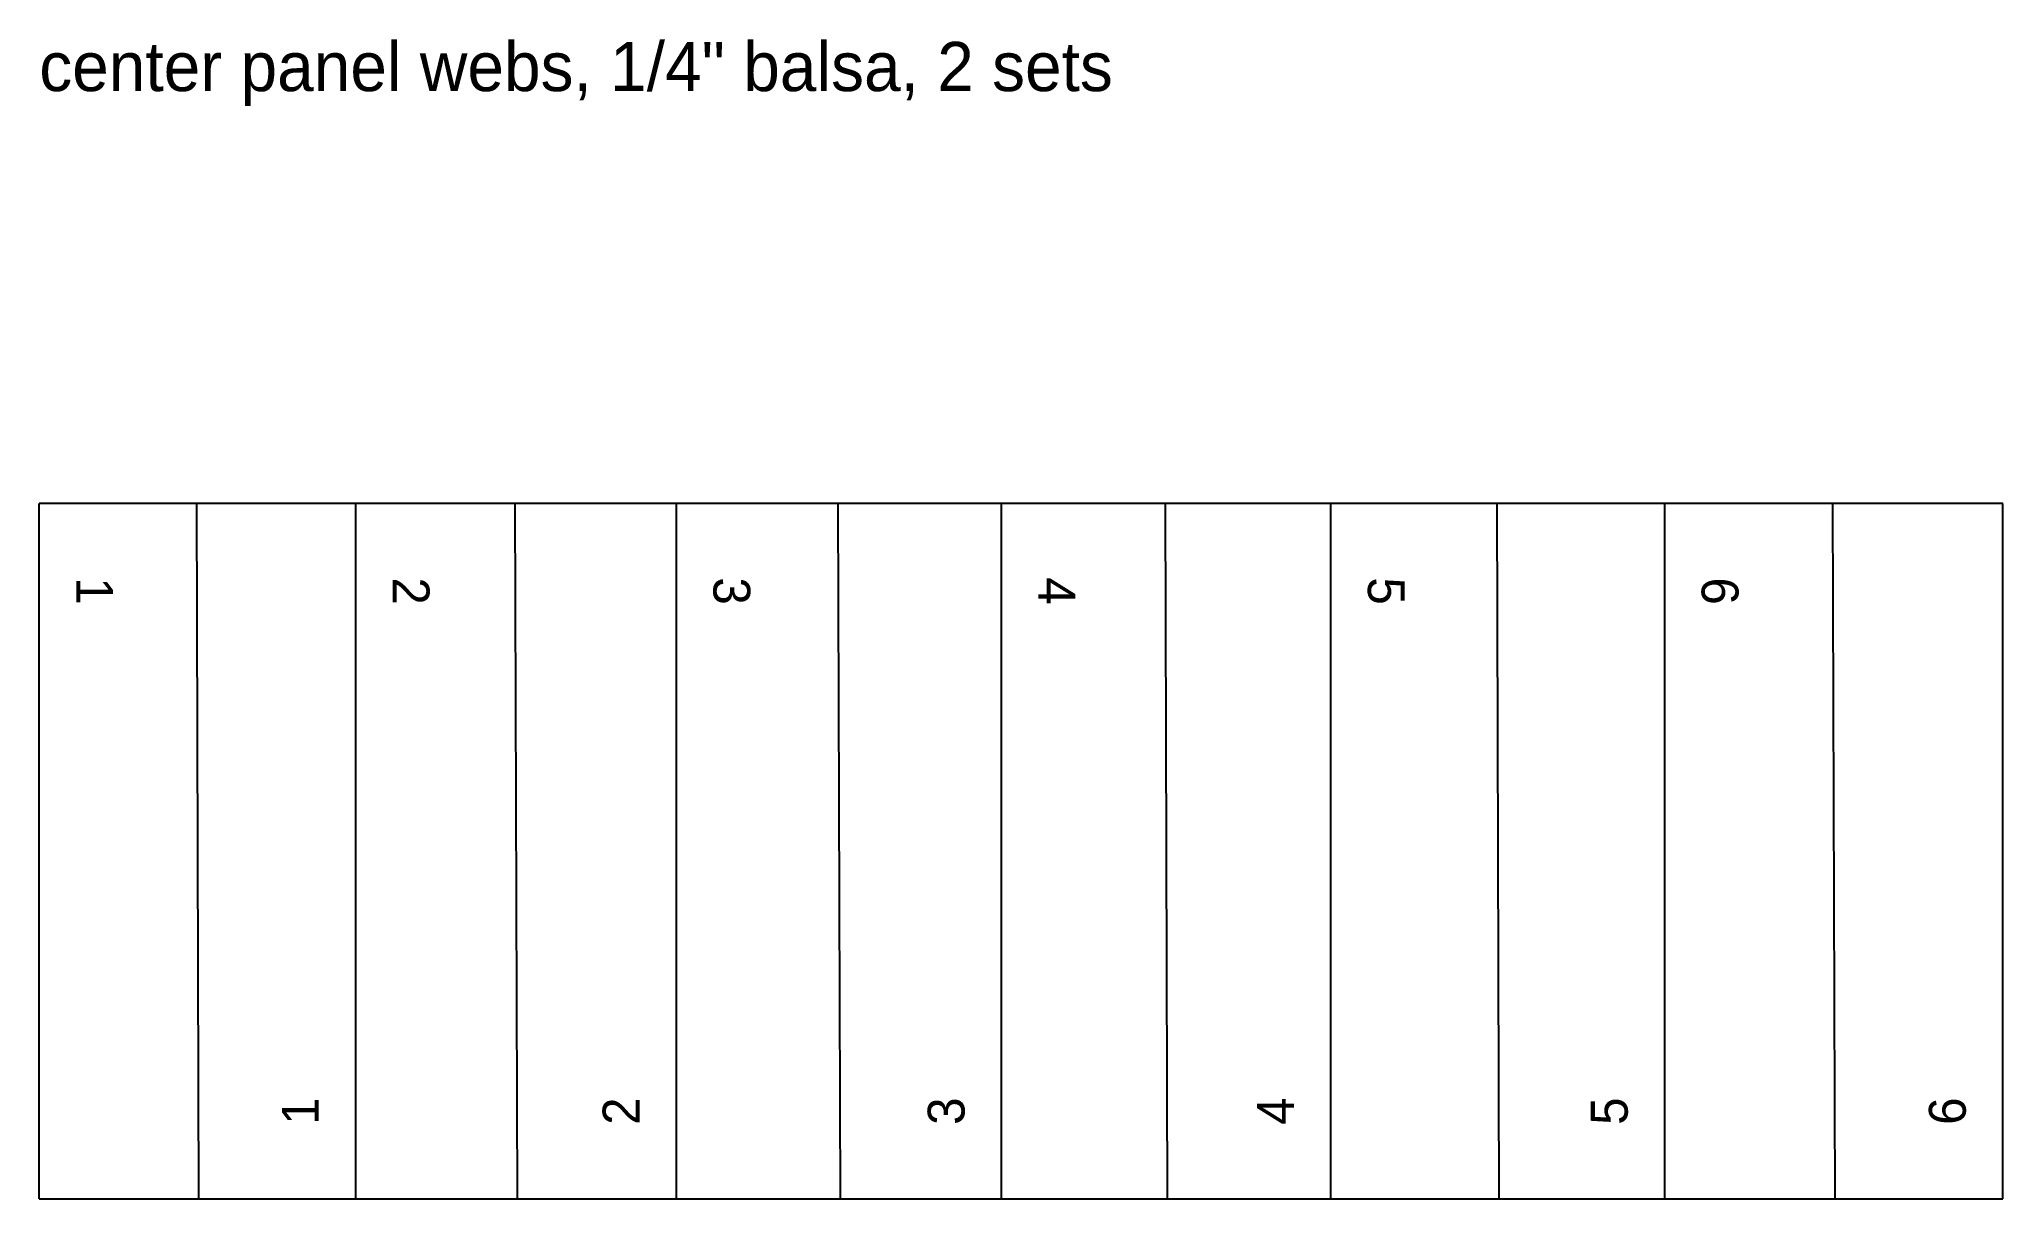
# Model space of a CAD drawing. Extents: x 0 to 7.98, y 0 to 4.71.
import ezdxf

# ---------------------------------------------------------------- set-up
doc = ezdxf.new("R2010")
doc.units = 0
doc.layers.get('0').update_dxf_attribs({"linetype": 'CONTINUOUS'})

msp = doc.modelspace()

# ---------------------------------------------------------------- linework, layer by layer
for p, q in [((0, 0), (0, 2.8245)), ((7.97754, 2.8245), (0, 2.8245)), ((0.63842, 2.8245), (0.647212, 0)), ((1.285632, 0), (1.285632, 2.8245)), ((1.932843, 2.8245), (1.941635, 0)), ((2.588847, 0), (2.588847, 2.8245)), ((3.24485, 2.8245), (3.253642, 0)), ((3.909645, 0), (3.909645, 2.8245)), ((4.57444, 2.8245), (4.583231, 0)), ((5.248026, 0), (5.248027, 2.8245)), ((5.921614, 2.8245), (5.930405, 0)), ((6.603992, 0), (6.603992, 2.8245)), ((7.28637, 2.8245), (7.295161, 0)), ((7.97754, 0), (7.97754, 2.8245)), ((0, 0), (7.97754, 0))]:
    msp.add_line(p, q)

# ---------------------------------------------------------------- texts
msp.add_text('center panel webs, 1/4" balsa, 2 sets', height=0.2).set_placement((0, 4.5))
for s, rotation, p in [('1', 270, (0.15, 2.5245)), ('2', 270, (1.435632, 2.5245)), ('3', 270, (2.738847, 2.5245)), ('4', 270, (4.059645, 2.5245)), ('5', 270, (5.398027, 2.5245)), ('6', 270, (6.753992, 2.5245)), ('1', 90, (1.135632, 0.3)), ('2', 90, (2.438847, 0.3)), ('3', 90, (3.759645, 0.3)), ('4', 90, (5.098026, 0.3)), ('5', 90, (6.453991, 0.3)), ('6', 90, (7.827539, 0.3))]:
    msp.add_text(s, height=0.15, rotation=rotation).set_placement(p)

doc.saveas('drawing.dxf')
